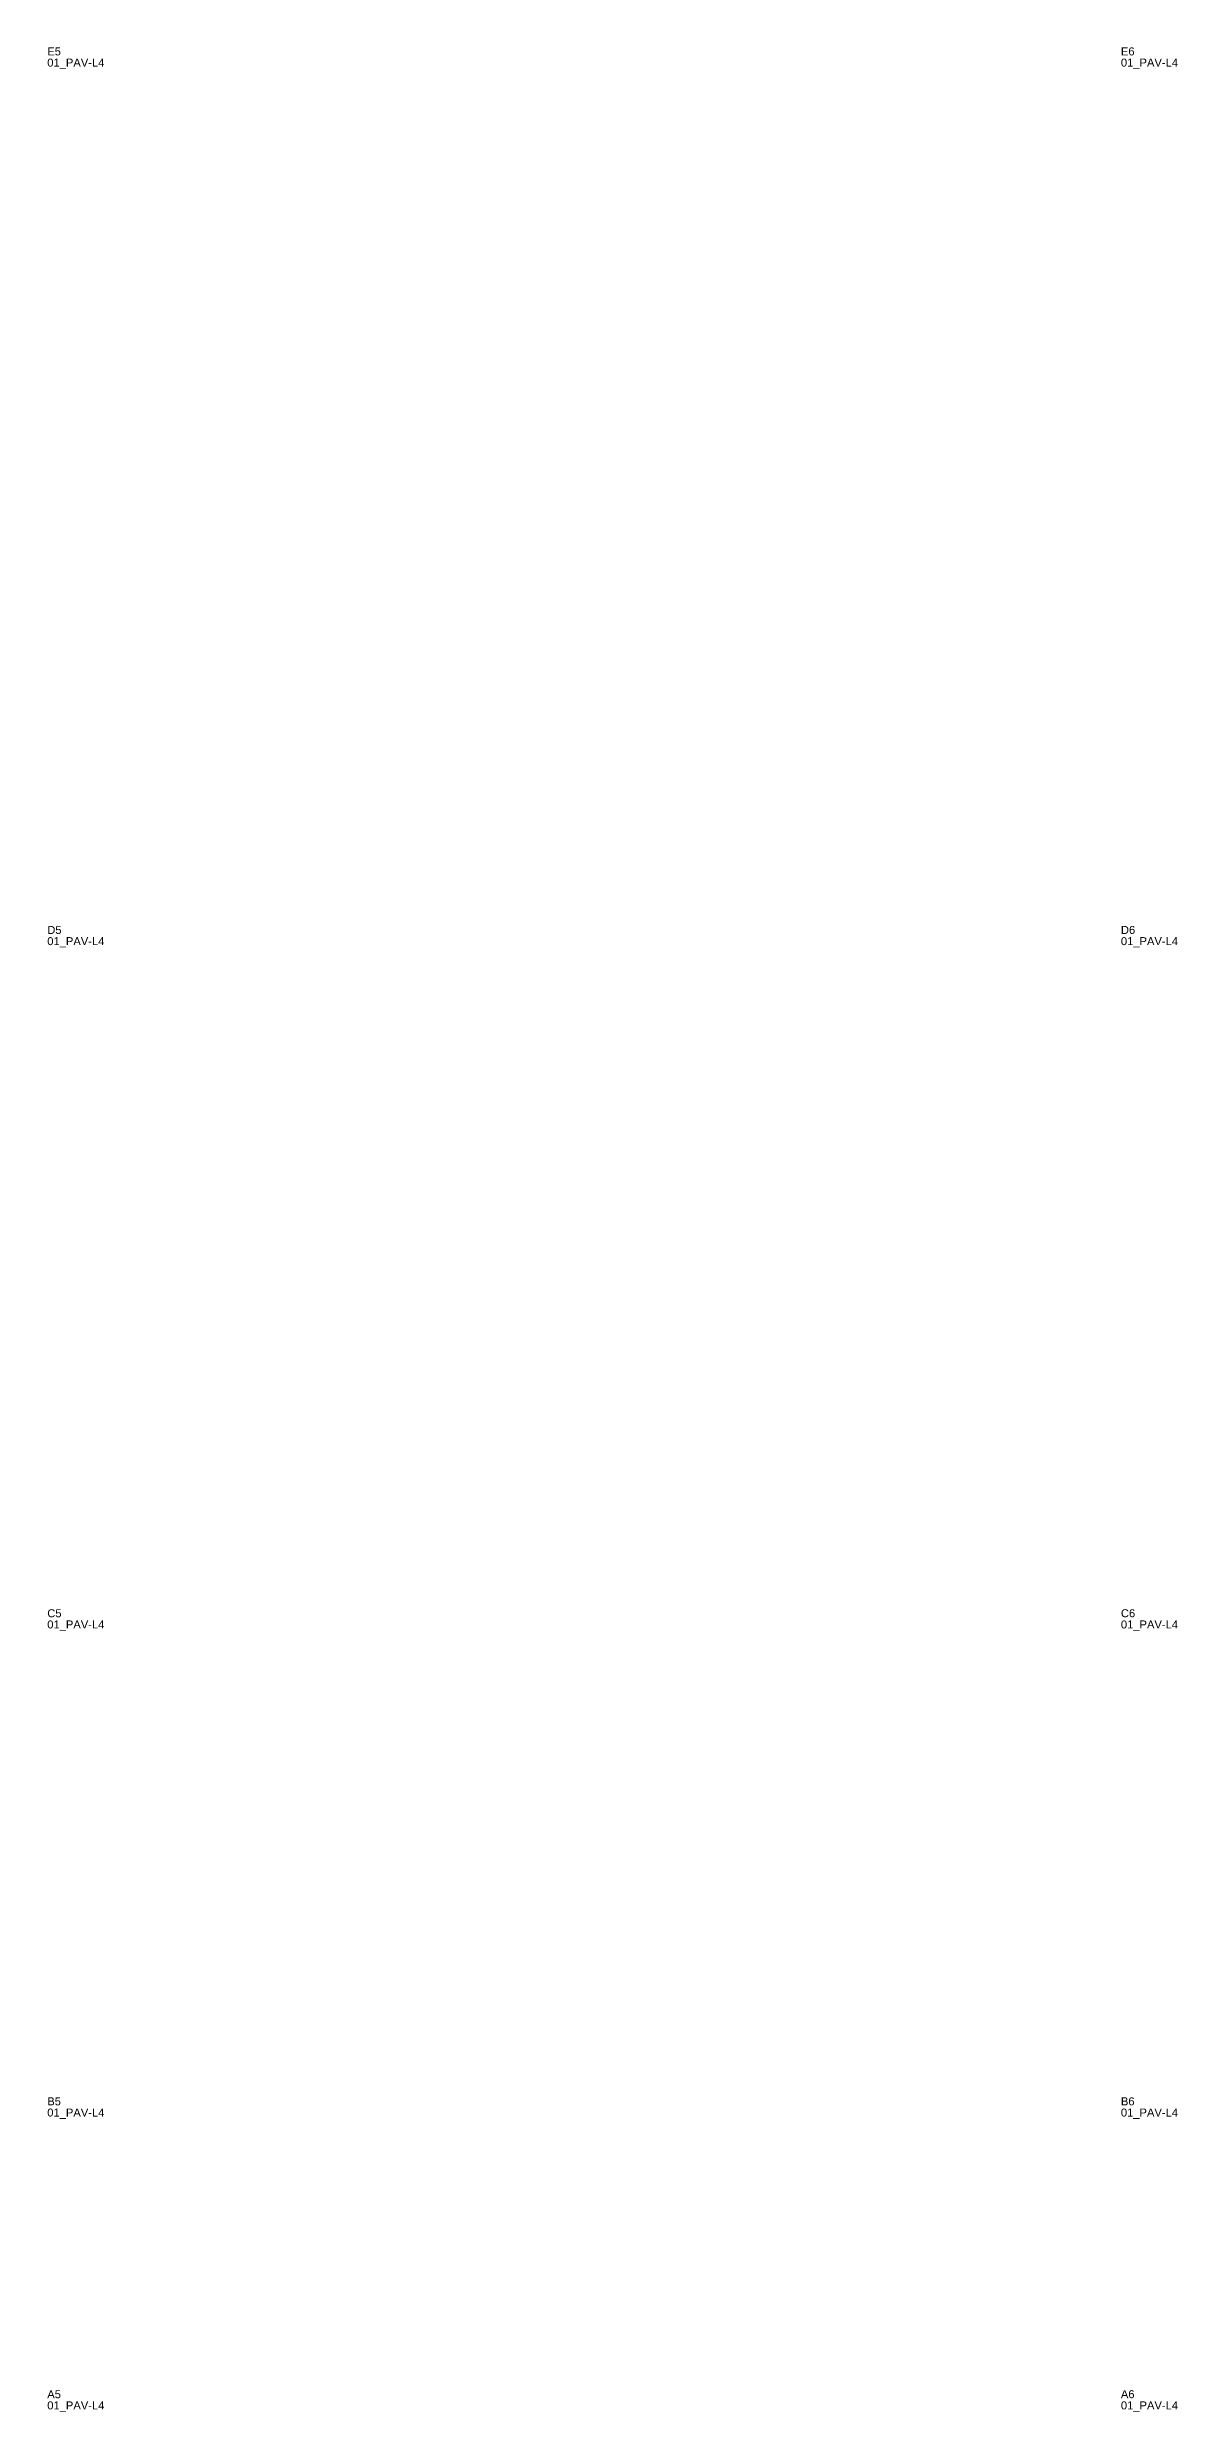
# Model space of a CAD drawing. Header units: metres. Extents: x 222 to 3247, y -561 to 1012.
# Drawn here: x 1747 to 2454, y -465 to 1012 of the extents above; entities that cross this region are included whole.
import ezdxf

# ---------------------------------------------------------------- set-up
doc = ezdxf.new("R2010")
doc.units = ezdxf.units.M
doc.layers.add('3', color=3, linetype='CONTINUOUS')
doc.layers.add('AUX00', color=7, linetype='CONTINUOUS')
doc.styles.add('STR_STANDARD', font='arial.ttf')

msp = doc.modelspace()

# ---------------------------------------------------------------- texts
at = {"layer": '3', "style": 'STR_STANDARD'}
for s, p in [('E5', (1747.2, 1007.35)), ('E5', (1747.2, 1007.35)), ('E6', (2418.2, 1007.35)), ('E6', (2418.2, 1007.35)), ('D5', (1747.2, 458.35)), ('D5', (1747.2, 458.35)), ('D6', (2418.2, 458.35)), ('D6', (2418.2, 458.35)), ('C5', (1747.2, 31.35)), ('C5', (1747.2, 31.35)), ('C6', (2418.2, 31.35)), ('C6', (2418.2, 31.35)), ('B5', (1747.2, -273.65)), ('B5', (1747.2, -273.65)), ('B6', (2418.2, -273.65)), ('B6', (2418.2, -273.65)), ('A5', (1747.2, -456.65)), ('A5', (1747.2, -456.65)), ('A6', (2418.2, -456.65)), ('A6', (2418.2, -456.65))]:
    msp.add_text(s, height=5, dxfattribs=at).set_placement(p)
at = {"layer": 'AUX00', "style": 'STR_STANDARD'}
for p in [(1747.2, 1000.35), (1747.2, 1000.35), (2418.2, 1000.35), (2418.2, 1000.35), (1747.2, 451.35), (1747.2, 451.35), (2418.2, 451.35), (2418.2, 451.35), (1747.2, 24.35), (1747.2, 24.35), (2418.2, 24.35), (2418.2, 24.35), (1747.2, -280.65), (1747.2, -280.65), (2418.2, -280.65), (2418.2, -280.65), (1747.2, -463.65), (1747.2, -463.65), (2418.2, -463.65), (2418.2, -463.65)]:
    msp.add_text('01_PAV-L4', height=5, dxfattribs=at).set_placement(p)

doc.saveas('drawing.dxf')
